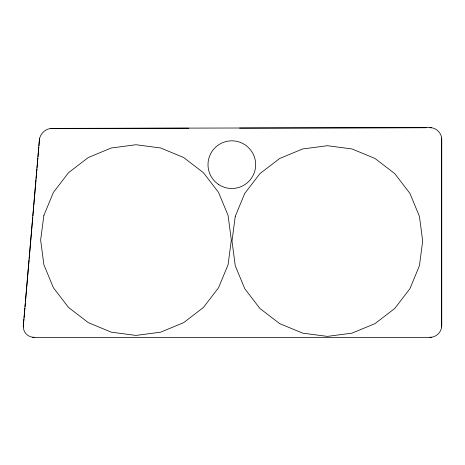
<?xml version="1.0" encoding="UTF-8"?>
<svg xmlns="http://www.w3.org/2000/svg" width="465" height="465" viewBox="0 0 465 465"><rect width="100%" height="100%" fill="white"/><g stroke="black" fill="none" stroke-linecap="round" stroke-linejoin="round"><path stroke-width="0.7" d="M23.25 327L39.333 140.267C39.781 133.74 45.739 128.27 52.283 128.375L429.834 127.637C436.199 127.491 441.884 133.164 441.75 139.529L441.75 325.448C441.884 331.818 436.205 337.497 429.834 337.363L34.166 337.363C31.138 337.352 28.162 336.044 26.11 333.824C22.204 329.888 23.308 323.971 23.936 319.06M24.064 317.618L24.878 308.237M25 306.795L25.313 303.186M25.441 301.744L29.068 259.894M29.19 258.453L29.504 254.843M29.626 253.402L32.753 217.324M32.881 215.882L33.695 206.501M33.817 205.059L36.008 179.81M36.13 178.362L36.944 168.987M37.072 167.54L37.88 158.164M38.008 156.717L38.822 147.335M38.944 145.894L39.572 138.68M50.679 128.474L188.72 128.206M239.58 128.108L426.3 127.747M429.933 127.736L431.386 127.736M32.66 337.259L34.114 337.259M429.933 337.265L431.386 337.265M441.645 137.977L441.645 327M43.884 215.4L40.635 240.08L43.884 264.754L53.411 287.748L68.558 307.493L88.309 322.646L111.304 332.173L135.978 335.422L160.652 332.173L183.646 322.646L203.397 307.493L218.544 287.748L228.071 264.754L231.32 240.08L228.071 215.4L218.544 192.405L203.397 172.66L183.646 157.513L160.652 147.986L135.978 144.737L111.304 147.986L88.309 157.513L68.558 172.66L53.411 192.405L43.884 215.4M235.249 216.376L232 241.05L235.249 265.724L244.77 288.719L259.923 308.469L279.668 323.617L302.663 333.143L327.343 336.393L352.017 333.143L375.011 323.617L394.756 308.469L409.909 288.719L419.436 265.724L422.679 241.05L419.436 216.376L409.909 193.382L394.756 173.637L375.011 158.484L352.017 148.957L327.343 145.708L302.663 148.957L279.668 158.484L259.923 173.637L244.77 193.382L235.249 216.376M218.643 184.512A23.837 23.837 0 0 0 255.622 166.156A23.837 23.837 0 0 0 221.235 143.313A23.837 23.837 0 0 0 218.643 184.512"/></g></svg>
